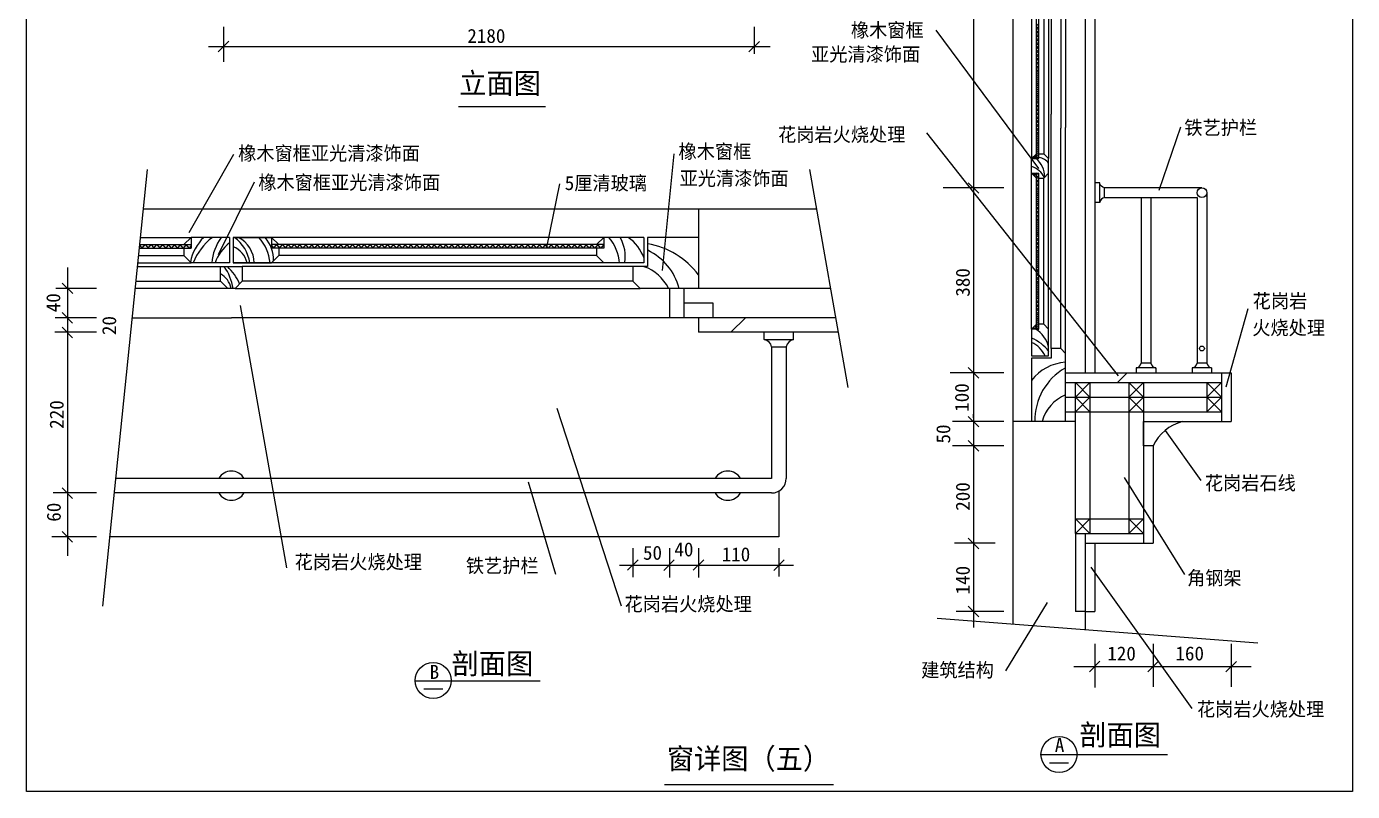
# Model space of a CAD drawing. Header units: metres. Extents: x 1417 to 6866, y 629 to 7393.
# Drawn here: x 1417 to 6866, y 629 to 3771 of the extents above; entities that cross this region are included whole.
import ezdxf

# ---------------------------------------------------------------- set-up
doc = ezdxf.new("R2010")
doc.units = ezdxf.units.M
for name, color, linetype in [('2', 2, 'Continuous'), ('3', 3, 'Continuous'), ('4', 4, 'Continuous'), ('7', 7, 'Continuous'), ('BH', 3, 'Continuous'), ('DIM', 3, 'Continuous'), ('TEXT', 3, 'Continuous')]:
    doc.layers.add(name, color=color, linetype=linetype)
doc.dimstyles.get("Standard").update_dxf_attribs({"dimtxt": 2.5, "dimasz": 2.5, "dimexe": 1.25, "dimexo": 0.625, "dimtad": 1, "dimcen": 2.5, "dimazin": 3, "dimtfac": 1, "dimtmove": 0, "dimatfit": 3})

# ---------------------------------------------------------------- blocks, each defined once
blk = doc.blocks.new('_DOT')
blk.add_lwpolyline([(-1.41, -1.46), (1.49, 1.43)])

msp = doc.modelspace()

# ---------------------------------------------------------------- hatches: boundary and pattern name
at = {"layer": 'BH'}
h = msp.add_hatch(dxfattribs=at)
h.set_pattern_fill('ANSI32', scale=50)
h.paths.add_polyline_path([(6227.1, 3088.4, 1), (6267.1, 3088.4, 1)])
h.paths.add_polyline_path([(6257.1, 2448.65, 1), (6237.1, 2448.65, 1)])
h = msp.add_hatch(dxfattribs=at)
h.set_pattern_fill('ANSI31', scale=1000)
h.paths.add_polyline_path([(4178.64, 3021.94), (4178.64, 2695.05), (4721.83, 2695.05), (4664.47, 3021.94)])
h = msp.add_hatch(dxfattribs=at)
h.set_pattern_fill('ANSI33', scale=200)
h.paths.add_polyline_path([(4118.64, 2635.05), (4118.64, 2575.05), (4238.64, 2575.05), (4238.64, 2635.05)])
h.paths.add_polyline_path([(4118.64, 2695.05), (4058.64, 2695.05), (4058.64, 2575.05), (4118.64, 2575.05)])
h.paths.add_polyline_path([(4753.42, 2515.05), (4742.89, 2575.05), (4208.64, 2575.05), (4178.64, 2575.05), (4178.64, 2515.05)])
h = msp.add_hatch(dxfattribs=at)
h.set_pattern_fill('AR-CONC', scale=10)
h.paths.add_polyline_path([(4178.64, 2695.05), (4118.64, 2695.05), (4118.64, 2635.05), (4238.64, 2635.05), (4238.64, 2575.05), (4742.89, 2575.05), (4721.83, 2695.05)])
h = msp.add_hatch(dxfattribs=at)
h.set_pattern_fill('ANSI33', scale=200)
h.paths.add_polyline_path([(6327.1, 2308.4), (6327.1, 2348.4), (5687.1, 2348.4), (5687.1, 2308.4)])
h.paths.add_polyline_path([(6327.1, 2148.4), (6367.1, 2148.4), (6367.1, 2348.4), (6327.1, 2348.4)])
h.paths.add_polyline_path([(6167.1, 2148.4), (6007.1, 2148.4), (6007.1, 2048.4), (6047.1, 2048.4, -0.23)])
h.paths.add_polyline_path([(6007.1, 2188.4), (6007.1, 2148.4), (6327.1, 2148.4), (6327.1, 2188.4)])
h.paths.add_polyline_path([(6007.1, 1688.4), (6007.1, 1648.4), (6047.1, 1648.4), (6047.1, 2048.4), (6007.1, 2048.4)])
h.paths.add_polyline_path([(6007.1, 1648.4), (6007.1, 1688.4), (5767.1, 1688.4), (5767.1, 1648.4)])
h.paths.add_polyline_path([(5767.1, 1368.4), (5807.1, 1368.4), (5807.1, 1648.4), (5767.1, 1648.4)])
h = msp.add_hatch(dxfattribs=at)
h.set_pattern_fill('ANSI31', scale=1000)
h.paths.add_polyline_path([(5727.1, 2148.4), (5469.53, 2148.38), (5469.59, 1316.91), (5767.1, 1294.03), (5767.1, 1368.4), (5727.1, 1368.4), (5727.1, 1688.4)])
h = msp.add_hatch(dxfattribs=at)
h.set_pattern_fill('AR-CONC', scale=10)
h.paths.add_polyline_path([(5727.1, 1368.4), (5767.1, 1368.4), (5767.1, 1648.4), (5767.1, 1688.4), (5727.1, 1688.4)])

# ---------------------------------------------------------------- linework, layer by layer
for p, q in [((3013.98, 1083.85), (3161.82, 1083.85)), ((3050.12, 1050.23), (3128.28, 1050.23)), ((5586.27, 781.39), (5734.1, 781.39)), ((5620.83, 746.04), (5698.98, 746.04))]:
    msp.add_line(p, q)
at = {"layer": '2'}
for p, q in [((4178.64, 3021.94), (4178.64, 2695.05)), ((4721.83, 2695.05), (4178.64, 2695.05)), ((5727.1, 1688.4), (5727.1, 1368.4)), ((5767.1, 1368.4), (5727.1, 1368.4)), ((5767.1, 1368.4), (5767.1, 1294.03))]:
    msp.add_line(p, q, dxfattribs=at)
msp.add_lwpolyline([(5727.1, 1688.4), (5727.1, 2148.4), (5469.53, 2148.38)], dxfattribs=at)
at = {"layer": '3'}
for p, q in [((5667.1, 5648.4), (5667.1, 3353.93)), ((5597.1, 4848.4), (5597.1, 3248.4)), ((5667.1, 2448.4), (5667.1, 3353.93)), ((5597.1, 2548.4), (5597.1, 3148.4)), ((5827.1, 3048.4), (5827.1, 3128.4)), ((5847.1, 3068.4), (5847.1, 3108.4)), ((1877.55, 2830.05), (2063.64, 2830.05)), ((3758.64, 2830.05), (2453.64, 2830.05)), ((1866.85, 2725.05), (2213.64, 2725.05)), ((3908.64, 2725.05), (2303.64, 2725.05)), ((4448.64, 2485.05), (4568.64, 2485.05)), ((4478.64, 2455.05), (4538.64, 2455.05)), ((6057.58, 2368.4), (5977.58, 2368.4)), ((6037.58, 2388.4), (5997.58, 2388.4)), ((6287.1, 2368.4), (6207.1, 2368.4)), ((6267.1, 2388.4), (6227.1, 2388.4)), ((5787.1, 2308.4), (5727.1, 2248.4)), ((5727.1, 2308.4), (5787.1, 2248.4)), ((6007.1, 2308.4), (5947.1, 2248.4)), ((5947.1, 2308.4), (6007.1, 2248.32)), ((6327.1, 2308.4), (6267.1, 2248.4)), ((6267.1, 2308.4), (6327.1, 2248.4)), ((5727.1, 2248.4), (5787.1, 2188.32)), ((5787.1, 2248.4), (5727.1, 2188.4)), ((6007.1, 2248.4), (5947.1, 2188.4)), ((5947.1, 2248.4), (6007.1, 2188.32)), ((6327.1, 2248.4), (6267.1, 2188.4)), ((6267.1, 2248.4), (6327.1, 2188.4)), ((5787.1, 1748.4), (5727.1, 1688.4)), ((5727.1, 1748.4), (5787.1, 1688.4)), ((5947.1, 1748.4), (6007.1, 1688.4)), ((6007.1, 1748.4), (5947.1, 1688.4)), ((5727.1, 1688.4), (5727.1, 1688.4))]:
    msp.add_line(p, q, dxfattribs=at)
at = {"layer": '4'}
for p, q in [((5767.1, 5748.4), (5767.1, 2348.4)), ((5807.1, 5748.4), (5807.1, 2348.4)), ((5547.1, 3228.4), (5567.1, 3248.4)), ((5547.1, 3168.4), (5547.1, 3228.4)), ((5547.1, 3228.4), (5567.1, 3228.4)), ((5577.1, 3248.4), (5597.1, 3248.4)), ((5597.1, 3248.4), (5617.1, 3228.4)), ((5617.1, 3168.4), (5617.1, 3228.4)), ((5547.1, 3168.4), (5567.1, 3168.4)), ((5547.1, 3168.4), (5567.1, 3148.4)), ((5597.1, 3148.4), (5617.1, 3168.4)), ((5577.1, 3148.4), (5597.1, 3148.4)), ((1885.2, 2905.05), (2093.64, 2905.05)), ((2093.64, 2905.05), (2063.64, 2875.05)), ((2093.64, 2905.05), (2093.64, 2875.05)), ((2251.14, 2905.05), (2093.64, 2905.05)), ((2251.14, 2905.05), (2123.64, 2905.05)), ((2251.14, 2905.05), (2251.14, 2800.05)), ((2266.14, 2905.05), (2423.64, 2905.05)), ((2266.14, 2905.05), (2393.64, 2905.05)), ((2266.14, 2905.05), (2266.14, 2800.05)), ((3788.64, 2905.05), (2266.14, 2905.05)), ((2423.64, 2905.05), (2423.64, 2875.05)), ((2423.64, 2905.05), (2453.64, 2875.05)), ((3788.64, 2905.05), (3758.64, 2875.05)), ((3788.64, 2905.05), (3788.64, 2875.05)), ((3953.64, 2905.05), (3788.64, 2905.05)), ((3953.64, 2905.05), (3953.64, 2800.05)), ((4178.64, 2905.05), (3968.64, 2905.05)), ((3968.64, 2905.05), (3968.64, 2785.05)), ((2063.64, 2860.05), (2063.64, 2830.05)), ((2453.64, 2860.05), (2453.64, 2830.05)), ((3758.64, 2860.05), (3758.64, 2830.05)), ((1874.5, 2800.05), (2093.64, 2800.05)), ((2063.64, 2830.05), (2093.64, 2800.05)), ((2251.14, 2800.05), (2093.64, 2800.05)), ((2266.14, 2800.05), (2423.64, 2800.05)), ((3788.64, 2800.05), (2266.14, 2800.05)), ((2453.64, 2830.05), (2423.64, 2800.05)), ((3758.64, 2830.05), (3788.64, 2800.05)), ((3953.64, 2800.05), (3788.64, 2800.05)), ((3968.64, 2785.05), (3908.64, 2785.05)), ((3908.64, 2785.05), (3908.64, 2725.05)), ((3908.64, 2725.05), (3938.64, 2695.05)), ((2277.01, 2695.05), (1863.8, 2695.05)), ((2273.64, 2695.05), (3938.64, 2695.05)), ((4178.64, 2695.05), (3938.64, 2695.05)), ((4058.64, 2695.05), (4058.64, 2575.05)), ((4118.64, 2695.05), (4118.64, 2575.05)), ((4238.64, 2635.05), (4118.64, 2635.05)), ((4238.64, 2575.05), (4238.64, 2635.05)), ((1851.57, 2575.05), (2258.64, 2575.05)), ((4058.64, 2575.05), (2258.64, 2575.05)), ((4238.64, 2575.05), (4058.64, 2575.05)), ((4178.64, 2575.05), (4178.64, 2515.05)), ((4742.89, 2575.05), (4208.64, 2575.05)), ((4753.42, 2515.05), (4178.64, 2515.05)), ((5547.1, 2528.4), (5567.1, 2548.4)), ((5687.1, 2348.4), (6367.1, 2348.4)), ((6327.1, 2348.4), (6327.1, 2148.4)), ((6367.1, 2348.4), (6367.1, 2148.4)), ((5687.1, 2308.4), (6327.1, 2308.4)), ((6007.1, 2188.4), (6327.1, 2188.4)), ((6007.1, 2148.4), (6367.1, 2148.4)), ((6007.1, 2048.4), (6007.1, 2148.4)), ((6047.1, 2048.4), (6007.1, 2048.4)), ((6007.1, 2048.4), (6007.1, 1648.4)), ((6047.1, 2048.4), (6047.1, 1648.4)), ((4508.64, 1863.08), (4508.64, 1675.05)), ((4508.64, 1675.05), (1759.84, 1675.05)), ((5767.1, 1688.4), (6007.1, 1688.4)), ((5767.1, 1688.4), (5767.1, 1648.4)), ((5767.1, 1648.4), (6047.1, 1648.4)), ((5767.1, 1648.4), (5767.1, 1368.4)), ((5807.1, 1648.4), (5807.1, 1368.4)), ((5767.1, 1368.4), (5807.1, 1368.4))]:
    msp.add_line(p, q, dxfattribs=at)
msp.add_lwpolyline([(2243.64, 2695.05), (2213.64, 2725.05), (2213.64, 2785.05), (2303.64, 2785.05), (2303.64, 2725.05), (2273.64, 2695.05)], close=True, dxfattribs=at)
for points in [[(5567.1, 2528.4), (5547.1, 2528.4), (5547.1, 2418.4), (5617.1, 2418.4), (5617.1, 2528.4), (5597.1, 2548.4), (5577.1, 2548.4)], [(5687.1, 2148.4), (5687.1, 2428.4), (5667.1, 2448.4), (5627.1, 2448.4), (5627.1, 2408.4), (5547.1, 2408.4), (5547.1, 2148.4)]]:
    msp.add_lwpolyline(points, dxfattribs=at)
for centre, radius in [((6247.1, 3088.4), 20), ((6247.1, 2448.65), 10)]:
    msp.add_circle(centre, radius, dxfattribs=at)
msp.add_arc((6210.84, 1973.91), 179.89, 104.07, 155.54, dxfattribs=at)
at = {"layer": '7'}
for p, q in [((5687.1, 5668.4), (5687.1, 3356.4)), ((5627.1, 5648.4), (5627.1, 3410.81)), ((5547.1, 4868.4), (5547.1, 3228.4)), ((5567.1, 3228.4), (5567.1, 4868.4)), ((5577.1, 3228.4), (5577.1, 4868.4)), ((5617.1, 4868.4), (5617.1, 3228.4)), ((5627.1, 2448.4), (5627.1, 3410.81)), ((5687.1, 2428.4), (5687.1, 3356.4)), ((5567.1, 3228.4), (5577.1, 3228.4)), ((5547.1, 2528.4), (5547.1, 3168.4)), ((5567.1, 3168.4), (5577.1, 3168.4)), ((5567.1, 2528.4), (5567.1, 3168.4)), ((5577.1, 2528.4), (5577.1, 3168.4)), ((5617.1, 2528.4), (5617.1, 3168.4)), ((5847.1, 3068.4), (6227.1, 3068.4)), ((5997.58, 3068.4), (5997.58, 2388.4)), ((6037.58, 3068.4), (6037.58, 2388.4)), ((6227.1, 3068.4), (6227.1, 2388.4)), ((5827.1, 3048.4), (5807.1, 3048.4)), ((1880.61, 2860.05), (2093.64, 2860.05)), ((1882.14, 2875.05), (2093.64, 2875.05)), ((2093.64, 2875.05), (2093.64, 2860.05)), ((2423.64, 2875.05), (2423.64, 2860.05)), ((3788.64, 2875.05), (2423.64, 2875.05)), ((3788.64, 2860.05), (2423.64, 2860.05)), ((3788.64, 2875.05), (3788.64, 2860.05)), ((1872.97, 2785.05), (2213.64, 2785.05)), ((3908.64, 2785.05), (2303.64, 2785.05)), ((4448.64, 2485.05), (4448.64, 2515.05)), ((4568.64, 2485.05), (4568.64, 2515.05)), ((5567.1, 2528.4), (5577.1, 2528.4)), ((4478.64, 2455.05), (4478.64, 1915.05)), ((4538.64, 2455.05), (4538.64, 1915.05)), ((5977.58, 2368.4), (5977.58, 2348.4)), ((6057.58, 2368.4), (6057.58, 2348.4)), ((6207.1, 2368.4), (6207.1, 2348.4)), ((5727.1, 2148.4), (5727.1, 2308.4)), ((5787.1, 2308.4), (5787.1, 1688.4)), ((5947.1, 2308.4), (5947.1, 1688.4)), ((6007.1, 2308.4), (6007.1, 1688.4)), ((6267.1, 2308.4), (6267.1, 2188.4)), ((6327.1, 2308.4), (6327.1, 2188.4)), ((5687.1, 2248.4), (6327.1, 2248.4)), ((5687.1, 2188.4), (6007.1, 2188.4)), ((4478.64, 1915.05), (1784.3, 1915.05)), ((4478.64, 1855.05), (1778.19, 1855.05)), ((5727.1, 1748.4), (6007.1, 1748.4)), ((5727.1, 1688.4), (6007.1, 1688.4))]:
    msp.add_line(p, q, dxfattribs=at)
for points in [[(6247.1, 3108.4), (5847.1, 3108.4, -0.31), (5827.1, 3128.4), (5807.1, 3128.4)], [(6267.1, 3088.4), (6267.1, 2388.4, 0.31), (6287.1, 2368.4), (6287.1, 2348.4)]]:
    msp.add_lwpolyline(points, format="xyb", dxfattribs=at)
for centre, radius, start, end in [((5851.51, 3043.99), 24.8, 100.24, 169.76), ((4442.03, 2448.43), 37.2, 10.24, 79.76), ((4575.25, 2448.43), 37.2, 100.24, 169.76), ((5973.17, 2392.8), 24.8, 280.24, 349.76), ((6061.99, 2392.8), 24.8, 190.24, 259.76), ((6202.7, 2392.8), 24.8, 280.24, 349.76), ((2258.64, 1885.05), 60, 30, 150), ((4298.64, 1885.05), 60, 30, 150), ((4478.64, 1915.05), 60, 270, 0), ((2258.64, 1885.05), 60, 210, 330), ((4298.64, 1885.05), 60, 210, 330)]:
    msp.add_arc(centre, radius, start, end, dxfattribs=at)
at = {"layer": 'BH'}
for points in [[(5567.1, 3716.4), (5577.1, 3724.4), (5567.1, 3732.4), (5577.1, 3740.4), (5567.1, 3748.4), (5577.1, 3756.4), (5567.1, 3764.4), (5577.1, 3772.4), (5567.1, 3780.4)], [(5567.1, 3652.4), (5577.1, 3660.4), (5567.1, 3668.4), (5577.1, 3676.4), (5567.1, 3684.4), (5577.1, 3692.4), (5567.1, 3700.4), (5577.1, 3708.4), (5567.1, 3716.4)], [(5567.1, 3588.4), (5577.1, 3596.4), (5567.1, 3604.4), (5577.1, 3612.4), (5567.1, 3620.4), (5577.1, 3628.4), (5567.1, 3636.4), (5577.1, 3644.4), (5567.1, 3652.4)], [(5567.1, 3588.4), (5577.1, 3580.4), (5567.1, 3572.4), (5577.1, 3564.4), (5567.1, 3556.4), (5577.1, 3548.4), (5567.1, 3540.4), (5577.1, 3532.4), (5567.1, 3524.4)], [(5567.1, 3524.4), (5577.1, 3516.4), (5567.1, 3508.4), (5577.1, 3500.4), (5567.1, 3492.4), (5577.1, 3484.4), (5567.1, 3476.4), (5577.1, 3468.4), (5567.1, 3460.4)], [(5567.1, 3396.4), (5577.1, 3404.4), (5567.1, 3412.4), (5577.1, 3420.4), (5567.1, 3428.4), (5577.1, 3436.4), (5567.1, 3444.4), (5577.1, 3452.4), (5567.1, 3460.4)], [(5567.1, 3332.4), (5577.1, 3340.4), (5567.1, 3348.4), (5577.1, 3356.4), (5567.1, 3364.4), (5577.1, 3372.4), (5567.1, 3380.4), (5577.1, 3388.4), (5567.1, 3396.4)], [(5567.1, 3332.4), (5577.1, 3324.4), (5567.1, 3316.4), (5577.1, 3308.4), (5567.1, 3300.4), (5577.1, 3292.4), (5567.1, 3284.4), (5577.1, 3276.4), (5567.1, 3268.4)], [(5567.1, 3268.4), (5577.1, 3260.4), (5567.1, 3252.4), (5577.1, 3244.4), (5567.1, 3236.4), (5577.1, 3228.4)], [(5567.1, 3104.4), (5577.1, 3112.4), (5567.1, 3120.4), (5577.1, 3128.4), (5567.1, 3136.4), (5577.1, 3144.4), (5567.1, 3152.4), (5577.1, 3160.4), (5567.1, 3168.4)], [(5567.1, 3104.4), (5577.1, 3096.4), (5567.1, 3088.4), (5577.1, 3080.4), (5567.1, 3072.4), (5577.1, 3064.4), (5567.1, 3056.4), (5577.1, 3048.4), (5567.1, 3040.4)], [(5567.1, 2976.4), (5577.1, 2984.4), (5567.1, 2992.4), (5577.1, 3000.4), (5567.1, 3008.4), (5577.1, 3016.4), (5567.1, 3024.4), (5577.1, 3032.4), (5567.1, 3040.4)], [(5567.1, 2976.4), (5577.1, 2968.4), (5567.1, 2960.4), (5577.1, 2952.4), (5567.1, 2944.4), (5577.1, 2936.4), (5567.1, 2928.4), (5577.1, 2920.4), (5567.1, 2912.4)], [(5567.1, 2848.4), (5577.1, 2856.4), (5567.1, 2864.4), (5577.1, 2872.4), (5567.1, 2880.4), (5577.1, 2888.4), (5567.1, 2896.4), (5577.1, 2904.4), (5567.1, 2912.4)], [(1892.64, 2860.05), (1881.97, 2873.38)], [(1892.64, 2860.05), (1904.64, 2875.05), (1916.64, 2860.05), (1928.64, 2875.05), (1940.64, 2860.05), (1952.64, 2875.05), (1964.64, 2860.05), (1976.64, 2875.05)], [(2072.64, 2875.05), (2060.64, 2860.05), (2048.64, 2875.05), (2036.64, 2860.05), (2024.64, 2875.05), (2012.64, 2860.05), (2000.64, 2875.05), (1988.64, 2860.05), (1976.64, 2875.05)], [(2093.64, 2871.3), (2084.64, 2860.05), (2072.64, 2875.05)], [(2423.64, 2871.3), (2432.64, 2860.05), (2444.64, 2875.05)], [(2444.64, 2875.05), (2456.64, 2860.05), (2468.64, 2875.05), (2480.64, 2860.05), (2492.64, 2875.05), (2504.64, 2860.05), (2516.64, 2875.05), (2528.64, 2860.05), (2540.64, 2875.05)], [(2636.64, 2875.05), (2624.64, 2860.05), (2612.64, 2875.05), (2600.64, 2860.05), (2588.64, 2875.05), (2576.64, 2860.05), (2564.64, 2875.05), (2552.64, 2860.05), (2540.64, 2875.05)], [(2732.64, 2875.05), (2720.64, 2860.05), (2708.64, 2875.05), (2696.64, 2860.05), (2684.64, 2875.05), (2672.64, 2860.05), (2660.64, 2875.05), (2648.64, 2860.05), (2636.64, 2875.05)], [(2732.64, 2875.05), (2744.64, 2860.05), (2756.64, 2875.05), (2768.64, 2860.05), (2780.64, 2875.05), (2792.64, 2860.05), (2804.64, 2875.05), (2816.64, 2860.05), (2828.64, 2875.05)], [(2828.64, 2875.05), (2840.64, 2860.05), (2852.64, 2875.05), (2864.64, 2860.05), (2876.64, 2875.05), (2888.64, 2860.05), (2900.64, 2875.05), (2912.64, 2860.05), (2924.64, 2875.05)], [(3020.64, 2875.05), (3008.64, 2860.05), (2996.64, 2875.05), (2984.64, 2860.05), (2972.64, 2875.05), (2960.64, 2860.05), (2948.64, 2875.05), (2936.64, 2860.05), (2924.64, 2875.05)], [(3116.64, 2875.05), (3104.64, 2860.05), (3092.64, 2875.05), (3080.64, 2860.05), (3068.64, 2875.05), (3056.64, 2860.05), (3044.64, 2875.05), (3032.64, 2860.05), (3020.64, 2875.05)], [(3212.64, 2875.05), (3200.64, 2860.05), (3188.64, 2875.05), (3176.64, 2860.05), (3164.64, 2875.05), (3152.64, 2860.05), (3140.64, 2875.05), (3128.64, 2860.05), (3116.64, 2875.05)], [(3308.64, 2875.05), (3296.64, 2860.05), (3284.64, 2875.05), (3272.64, 2860.05), (3260.64, 2875.05), (3248.64, 2860.05), (3236.64, 2875.05), (3224.64, 2860.05), (3212.64, 2875.05)], [(3404.64, 2875.05), (3392.64, 2860.05), (3380.64, 2875.05), (3368.64, 2860.05), (3356.64, 2875.05), (3344.64, 2860.05), (3332.64, 2875.05), (3320.64, 2860.05), (3308.64, 2875.05)], [(3500.64, 2875.05), (3488.64, 2860.05), (3476.64, 2875.05), (3464.64, 2860.05), (3452.64, 2875.05), (3440.64, 2860.05), (3428.64, 2875.05), (3416.64, 2860.05), (3404.64, 2875.05)], [(3596.64, 2875.05), (3584.64, 2860.05), (3572.64, 2875.05), (3560.64, 2860.05), (3548.64, 2875.05), (3536.64, 2860.05), (3524.64, 2875.05), (3512.64, 2860.05), (3500.64, 2875.05)], [(3692.64, 2875.05), (3680.64, 2860.05), (3668.64, 2875.05), (3656.64, 2860.05), (3644.64, 2875.05), (3632.64, 2860.05), (3620.64, 2875.05), (3608.64, 2860.05), (3596.64, 2875.05)], [(3788.64, 2875.05), (3776.64, 2860.05), (3764.64, 2875.05), (3752.64, 2860.05), (3740.64, 2875.05), (3728.64, 2860.05), (3716.64, 2875.05), (3704.64, 2860.05), (3692.64, 2875.05)], [(5567.1, 2848.4), (5577.1, 2840.4), (5567.1, 2832.4), (5577.1, 2824.4), (5567.1, 2816.4), (5577.1, 2808.4), (5567.1, 2800.4), (5577.1, 2792.4), (5567.1, 2784.4)], [(5567.1, 2720.4), (5577.1, 2728.4), (5567.1, 2736.4), (5577.1, 2744.4), (5567.1, 2752.4), (5577.1, 2760.4), (5567.1, 2768.4), (5577.1, 2776.4), (5567.1, 2784.4)], [(5567.1, 2720.4), (5577.1, 2712.4), (5567.1, 2704.4), (5577.1, 2696.4), (5567.1, 2688.4), (5577.1, 2680.4), (5567.1, 2672.4), (5577.1, 2664.4), (5567.1, 2656.4)], [(5567.1, 2592.4), (5577.1, 2600.4), (5567.1, 2608.4), (5577.1, 2616.4), (5567.1, 2624.4), (5577.1, 2632.4), (5567.1, 2640.4), (5577.1, 2648.4), (5567.1, 2656.4)], [(5567.1, 2592.4), (5577.1, 2584.4), (5567.1, 2576.4), (5577.1, 2568.4), (5567.1, 2560.4), (5577.1, 2552.4), (5567.1, 2544.4), (5577.1, 2536.4), (5567.1, 2528.4)]]:
    msp.add_lwpolyline(points, dxfattribs=at)
for centre, radius, start, end in [((5583.09, 3208.06), 37.46, 115.5, 147.12), ((5576.07, 3224.29), 16.89, 122.07, 165.95), ((5494.22, 3148.14), 107.77, 2.78, 48.13), ((5567.8, 3172.74), 61.49, 36.57, 80.64), ((5523.96, 3116.78), 82.45, 24.12, 73.67), ((5540.32, 3155.72), 18.52, 4.98, 41.09), ((5409.44, 3054.19), 187.86, 33.01, 37.35), ((2275.03, 2769.07), 187.71, 133.68, 169.4), ((2323.88, 2715.5), 237.45, 127.13, 159.1), ((2380.64, 2784.77), 202.91, 143.83, 175.71), ((2179.14, 2777.65), 156.96, 8.23, 54.17), ((2232.05, 2798.24), 120.39, 0.86, 62.39), ((2248.89, 2787.87), 169.11, 4.04, 43.63), ((2289.93, 2811.94), 142.07, 358.77, 40.5), ((3677.38, 2789.51), 176.02, 3.01, 41), ((3720.23, 2826.94), 156.94, 349.65, 29.85), ((3785.16, 2758.55), 180.08, 20.02, 54.41), ((2364.81, 2737.14), 184.16, 128.11, 159.97), ((2233.13, 2780.2), 92.38, 12.68, 68.86), ((3916.97, 2558.23), 324.51, 36.39, 80.65), ((3867.52, 2636.46), 238.41, 14.36, 64.62), ((2048.65, 2658.45), 220.56, 9.57, 35.03), ((2112.96, 2639.56), 194.39, 22.67, 48.36), ((3895.86, 2617.39), 177.34, 26.53, 70.39), ((2168.82, 2675.63), 91.3, 12.49, 60.52), ((5549.44, 2519.99), 15.55, 33.01, 73.62), ((5542.1, 2527.71), 23.78, 1.63, 37.41), ((5501.7, 2427.87), 118.05, 13.1, 58.42), ((5498.97, 2369.34), 114.57, 25.48, 65.16), ((5493.09, 2348.51), 152.05, 35.17, 69.19), ((5699.89, 2199.04), 193.46, 94.14, 142.34), ((5806.13, 2154.05), 245.54, 119.55, 181.27), ((5753.34, 2102.13), 169.6, 113.11, 164.1)]:
    msp.add_arc(centre, radius, start, end, dxfattribs=at)
at = {"layer": 'DIM'}
for p, q in [((5469.17, 7274.55), (5469.59, 1316.91)), ((5308.36, 5770.22), (5308.36, 3123.4)), ((2226.74, 3769.71), (2226.74, 3626.24)), ((4406.74, 3769.71), (4406.74, 3658.48)), ((2164.68, 3688.48), (4473.3, 3688.48)), ((1730.83, 1390.36), (1913.57, 3183.39)), ((4793.23, 2288.14), (4636.15, 3183.39)), ((5433.65, 3108.4), (5183.18, 3108.4)), ((5433.65, 3108.4), (5183.18, 3108.4)), ((5308.36, 3158.87), (5308.36, 2363.4)), ((1897.11, 3021.94), (4664.47, 3021.94)), ((1584.67, 2781.42), (1584.67, 1596.24)), ((1704.66, 2695.05), (1537.63, 2695.05)), ((1704.66, 2575.05), (1534.83, 2575.05)), ((1704.66, 2575.05), (1534.83, 2575.05)), ((1704.66, 2515.05), (1533.78, 2515.05)), ((1704.66, 2515.05), (1533.78, 2515.05)), ((5433.65, 2348.4), (5212.08, 2348.4)), ((5433.65, 2348.4), (5212.08, 2348.4)), ((5308.36, 2397.1), (5308.36, 2163.4)), ((5308.36, 2183.69), (5308.36, 2048.39)), ((5433.65, 2148.4), (5221.86, 2148.4)), ((5433.65, 2148.4), (5221.86, 2148.4)), ((5308.36, 2163.4), (5308.36, 2178.4)), ((5433.65, 2048.39), (5222.76, 2048.39)), ((5433.65, 2048.39), (5222.76, 2048.39)), ((5308.36, 2058.75), (5308.36, 2018.39)), ((5308.36, 2058.75), (5308.36, 1663.4)), ((1704.66, 1855.05), (1525.79, 1855.05)), ((1704.66, 1855.05), (1554.67, 1855.05)), ((1704.66, 1675.05), (1521.16, 1675.05)), ((5396.84, 1648.4), (5230.71, 1648.4)), ((5396.84, 1648.4), (5230.71, 1648.4)), ((5308.36, 1681.89), (5308.36, 1302.83)), ((3908.64, 1628.19), (3908.64, 1509.68)), ((4058.64, 1628.19), (4058.64, 1508.47)), ((4058.64, 1628.19), (4058.64, 1508.47)), ((4178.64, 1628.19), (4178.64, 1507.58)), ((4178.64, 1628.19), (4178.64, 1507.58)), ((4508.64, 1628.19), (4508.64, 1511.74)), ((3853.66, 1559.07), (4568.64, 1559.07)), ((5433.65, 1368.4), (5237.66, 1368.4)), ((5158.45, 1340.82), (6477.21, 1239.44)), ((5807.1, 1235.02), (5807.1, 1056.55)), ((6047.1, 1235.02), (6047.1, 1059.4)), ((6367.1, 1235.02), (6367.1, 1059.4)), ((5720.3, 1141.64), (6449.19, 1141.64))]:
    msp.add_line(p, q, dxfattribs=at)
msp.add_lwpolyline([(1416.81, 7393.16), (6865.86, 7391.97), (6865.86, 628.94), (1416.81, 628.94)], close=True, dxfattribs=at)
at = {"layer": 'TEXT'}
for p, q in [((3191.54, 3442.79), (3549.04, 3442.79)), ((3162.21, 1083.89), (3527.1, 1083.89)), ((5734.82, 781.33), (6105.95, 781.33)), ((4038.41, 658.14), (4732.58, 658.14))]:
    msp.add_line(p, q, dxfattribs=at)
for centre in [(3087.79, 1085.04), (5659.81, 780.92)]:
    msp.add_circle(centre, 74, dxfattribs=at)

# ---------------------------------------------------------------- block references
at = {"layer": 'DIM', "xscale": 15, "yscale": 15, "zscale": 15}
for p, rotation in [((2226.74, 3688.48), 180), ((5308.36, 3108.4), 270), ((1584.67, 2695.05), 90), ((1584.67, 2575.05), 270), ((1584.67, 2515.05), 270), ((5308.36, 2348.4), 90), ((5308.36, 2148.4), 270), ((5308.36, 2148.4), 270), ((5308.36, 2048.39), 90), ((5308.36, 2048.39), 90), ((1584.67, 1855.05), 270), ((1584.67, 1675.05), 270), ((5308.36, 1648.4), 270), ((3908.64, 1559.07), 180), ((4178.64, 1559.07), 180), ((4057.6, 1557.84), 180), ((5308.36, 1368.4), 270), ((5807.1, 1141.64), 180), ((6047.1, 1141.64), 180)]:
    msp.add_blockref('_DOT', p, dxfattribs=dict(at, rotation=rotation))
for p in [(4406.74, 3688.48), (4508.64, 1559.07), (6367.1, 1141.64)]:
    msp.add_blockref('_DOT', p, dxfattribs=at)

# ---------------------------------------------------------------- texts
for s, p in [('2180', (3228.3, 3703.83)), ('50 ', (3950.08, 1580.67)), ('40', (4079.27, 1594.62)), ('110', (4273.58, 1574.42)), ('120', (5858.29, 1166.92)), ('160', (6138.29, 1167.27))]:
    msp.add_text(s, height=57.5).set_placement(p)
for s, p in [('380', (5293.01, 2661.29)), ('40', (1555.51, 2597.32)), ('20', (1785.21, 2503.6)), ('100', (5289.14, 2188.41)), ('220', (1569.33, 2118.63)), ('50', (5212.91, 2058.25)), ('200', (5293.01, 1781.98)), ('60', (1557.38, 1736.94)), ('140', (5293.01, 1438.34))]:
    msp.add_text(s, height=57.5, rotation=90).set_placement(p)
at = {"layer": 'TEXT'}
for s, height, p in [('橡木窗框', 57.5, (4804.67, 3727.45)), ('亚光清漆饰面', 57.5, (4640.99, 3628.44)), ('立面图', 86, (3195.3, 3494.86)), ('铁艺护栏', 57.5, (6174.99, 3326.97)), ('花岗岩火烧处理', 57.5, (4505.29, 3298.53)), ('橡木窗框亚光清漆饰面', 57.5, (2286.32, 3221.53)), ('橡木窗框', 57.5, (4096.12, 3229)), ('橡木窗框亚光清漆饰面', 57.5, (2369.23, 3101.8)), ('5厘清玻璃', 57.5, (3628.7, 3099.27)), ('亚光清漆饰面', 57.5, (4100.51, 3118.55)), ('花岗岩', 57.5, (6455.72, 2614.94)), ('火烧处理', 57.5, (6453.95, 2504.94)), ('花岗岩石线', 57.5, (6259.15, 1867.25)), ('花岗岩火烧处理', 57.5, (2518.73, 1543)), ('铁艺护栏', 57.5, (3222.49, 1527.49)), ('角钢架', 57.5, (6186.08, 1477.25)), ('花岗岩火烧处理', 57.5, (3874.3, 1370.17)), ('剖面图', 86, (3163.49, 1110.98)), ('B', 57.5, (3073.37, 1091.19)), ('建筑结构', 57.5, (5093.28, 1098.98)), ('花岗岩火烧处理', 57.5, (6226.63, 938.18)), ('剖面图', 86, (5743.36, 818.48)), ('窗详图（五）', 86, (4048.23, 720.59)), ('A', 57.5, (5642.59, 791.12))]:
    msp.add_text(s, height=height, dxfattribs=at).set_placement(p)

# ---------------------------------------------------------------- leaders
at = {"layer": 'DIM'}
for points in [[(5577.1, 3187.55), (5154.38, 3756.43)], [(5904.37, 2336.38), (5116.07, 3334.76)], [(6071.2, 3099.26), (6160.25, 3358.53)], [(2084.63, 2925.29), (2269.31, 3247.22)], [(4030.99, 2769.11), (4077.85, 3248.78)], [(2205.28, 2834.86), (2353.1, 3132.55)], [(3554.6, 2863.5), (3608.09, 3125.23)], [(2294.41, 2624.57), (2484.75, 1548.01)], [(6346.42, 2291.51), (6436.67, 2613.2)], [(3595.68, 2203.76), (3861.17, 1391.87)], [(6095.68, 2112.1), (6242.86, 1906.83)], [(5927.1, 1918.4), (6176.02, 1519.52)], [(3477.8, 1900.83), (3590.17, 1521.75)], [(5790.44, 1550.05), (6205.52, 969.23)], [(5610.85, 1405.82), (5439.68, 1124.23)]]:
    msp.add_leader(points, dimstyle='Standard', dxfattribs=at)

doc.saveas('drawing.dxf')
